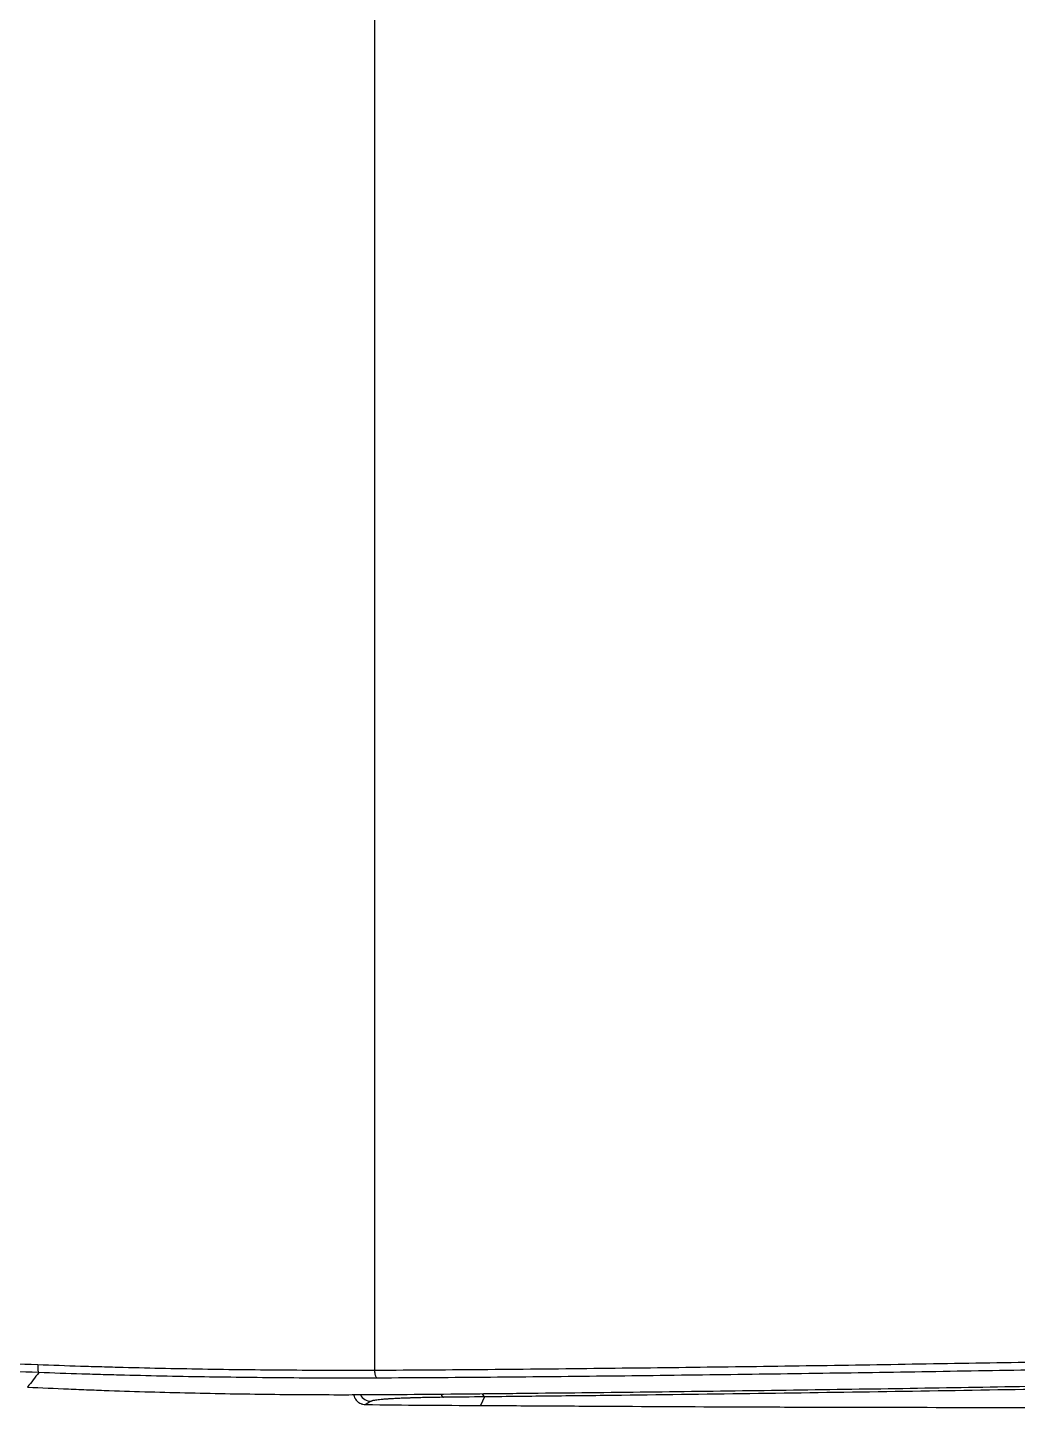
# Model space of a CAD drawing. Header units: millimetres. Extents: x -33000 to 294000, y 0 to 42408.
# Drawn here: x 95135.5 to 95259, y 16014.1 to 16186.2 of the extents above; entities that cross this region are included whole.
import ezdxf

# ---------------------------------------------------------------- set-up
doc = ezdxf.new("R2010")
doc.units = ezdxf.units.MM
doc.header["$LTSCALE"] = 50
doc.layers.add('arch', color=8, linetype='Continuous')

msp = doc.modelspace()

# ---------------------------------------------------------------- linework, layer by layer
at = {"layer": 'arch', "linetype": 'Continuous'}
msp.add_line((95192.52, 16015.43), (95192.02, 16014.36), dxfattribs=at)
for centre, major_axis, ratio, start_param, end_param in [((95178.35, 16016.37), (0.74, -1.3), 0.994967, 4.657187, 5.748937), ((95187.4, 16016.87), (0.02, -1.5), 0.325966, 5.522271, 6.229682), ((95192.53, 16016.93), (0.02, -1.5), 0.325973, 5.536653, 6.229937)]:
    msp.add_ellipse(centre, major_axis=major_axis, ratio=ratio, start_param=start_param, end_param=end_param, dxfattribs=at)
for points in [[(95178.81, 16018.77), (95178.81, 16148.89), (95178.81, 16279.02), (95178.81, 16409.15)], [(95136.88, 16018.46), (95136.41, 16017.85), (95135.95, 16017.25), (95135.48, 16016.64)], [(95192.52, 16015.43), (95190.81, 16015.41), (95189.1, 16015.39), (95187.39, 16015.37)], [(95177.63, 16014.47), (95182.43, 16014.4), (95187.22, 16014.38), (95192.02, 16014.36)]]:
    msp.add_open_spline(points, degree=3, dxfattribs=at)
for points, knots in [([(95084.85, 16024.37), (95087.01, 16024.04), (95089.17, 16023.72), (95091.88, 16023.34), (95092.42, 16023.27), (95093.51, 16023.12), (95095.13, 16022.9), (95096.76, 16022.7), (95102.17, 16022.02), (95106.5, 16021.55), (95111.92, 16021.04), (95113, 16020.94), (95114.63, 16020.8), (95115.17, 16020.75), (95116.25, 16020.66), (95117.88, 16020.53), (95119.5, 16020.41), (95121.66, 16020.26), (95122.74, 16020.18), (95125.98, 16019.98), (95128.13, 16019.86), (95132.44, 16019.64), (95134.59, 16019.54), (95136.74, 16019.46)], [0, 0, 0, 0, 0.125, 0.125, 0.15625, 0.15625, 0.1875, 0.25, 0.25, 0.5, 0.5, 0.5625, 0.5625, 0.59375, 0.59375, 0.625, 0.6875, 0.6875, 0.75, 0.75, 0.875, 0.875, 1, 1, 1, 1]), ([(95136.88, 16018.46), (95134.72, 16018.54), (95132.56, 16018.64), (95128.23, 16018.86), (95126.06, 16018.98), (95122.8, 16019.19), (95121.72, 16019.26), (95119.55, 16019.42), (95117.92, 16019.54), (95116.28, 16019.67), (95115.19, 16019.76), (95114.65, 16019.81), (95113.02, 16019.95), (95111.93, 16020.04), (95106.48, 16020.56), (95102.13, 16021.03), (95096.68, 16021.71), (95095.05, 16021.91), (95093.42, 16022.13), (95092.33, 16022.28), (95091.78, 16022.35), (95089.06, 16022.73), (95086.89, 16023.05), (95084.71, 16023.39)], [0, 0, 0, 0, 0.125, 0.125, 0.25, 0.25, 0.3125, 0.3125, 0.375, 0.40625, 0.40625, 0.4375, 0.4375, 0.5, 0.5, 0.75, 0.75, 0.8125, 0.84375, 0.84375, 0.875, 0.875, 1, 1, 1, 1]), ([(95136.74, 16019.46), (95136.74, 16019.39), (95136.74, 16019.33), (95136.74, 16019.21), (95136.74, 16019.15), (95136.74, 16019.03), (95136.74, 16018.97), (95136.75, 16018.87), (95136.76, 16018.82), (95136.77, 16018.72), (95136.78, 16018.68), (95136.79, 16018.61), (95136.8, 16018.58), (95136.82, 16018.52), (95136.83, 16018.5), (95136.86, 16018.47), (95136.87, 16018.46), (95136.88, 16018.46)], [0, 0, 0, 0, 0.125, 0.125, 0.25, 0.25, 0.375, 0.375, 0.5, 0.5, 0.625, 0.625, 0.75, 0.75, 0.875, 0.875, 1, 1, 1, 1]), ([(95136.74, 16019.46), (95138.52, 16019.39), (95140.31, 16019.33), (95142.97, 16019.24), (95143.86, 16019.22), (95145.64, 16019.17), (95146.52, 16019.14), (95149.18, 16019.08), (95150.94, 16019.03), (95154.46, 16018.96), (95156.22, 16018.93), (95161.48, 16018.84), (95164.97, 16018.81), (95171.92, 16018.76), (95175.37, 16018.76), (95178.81, 16018.77)], [0, 0, 0, 0, 0.125, 0.125, 0.1875, 0.1875, 0.25, 0.25, 0.375, 0.375, 0.5, 0.5, 0.75, 0.75, 1, 1, 1, 1]), ([(95178.81, 16018.77), (95181.17, 16018.77), (95183.52, 16018.79), (95188.23, 16018.82), (95190.58, 16018.84), (95197.64, 16018.9), (95202.34, 16018.95), (95211.75, 16019.05), (95221.16, 16019.16), (95230.57, 16019.29), (95239.99, 16019.43), (95244.69, 16019.51), (95254.1, 16019.66), (95258.81, 16019.74), (95272.92, 16019.99), (95282.33, 16020.17), (95291.74, 16020.41)], [0, 0, 0, 0, 0.0625, 0.0625, 0.125, 0.125, 0.25, 0.25, 0.375, 0.5, 0.5, 0.625, 0.625, 0.75, 0.75, 1, 1, 1, 1]), ([(95179.13, 16017.77), (95179.11, 16017.77), (95179.08, 16017.78), (95179.04, 16017.81), (95179.02, 16017.83), (95178.99, 16017.89), (95178.97, 16017.92), (95178.94, 16017.99), (95178.92, 16018.03), (95178.89, 16018.12), (95178.88, 16018.17), (95178.86, 16018.28), (95178.85, 16018.34), (95178.83, 16018.46), (95178.82, 16018.52), (95178.82, 16018.64), (95178.81, 16018.7), (95178.81, 16018.77)], [0, 0, 0, 0, 0.125, 0.125, 0.25, 0.25, 0.375, 0.375, 0.5, 0.5, 0.625, 0.625, 0.75, 0.75, 0.875, 0.875, 1, 1, 1, 1]), ([(95292.07, 16019.41), (95282.66, 16019.17), (95273.25, 16018.99), (95259.13, 16018.74), (95254.43, 16018.66), (95245.02, 16018.51), (95240.31, 16018.43), (95230.9, 16018.3), (95226.19, 16018.23), (95216.78, 16018.11), (95212.07, 16018.05), (95202.66, 16017.95), (95197.95, 16017.9), (95190.89, 16017.84), (95188.54, 16017.82), (95183.83, 16017.79), (95181.48, 16017.78), (95179.13, 16017.77)], [0, 0, 0, 0, 0.25, 0.25, 0.375, 0.375, 0.5, 0.5, 0.625, 0.625, 0.75, 0.75, 0.875, 0.875, 0.9375, 0.9375, 1, 1, 1, 1]), ([(95179.13, 16017.77), (95175.67, 16017.76), (95172.2, 16017.76), (95165.22, 16017.81), (95161.72, 16017.85), (95156.44, 16017.93), (95154.68, 16017.96), (95151.14, 16018.04), (95149.37, 16018.08), (95146.7, 16018.15), (95145.81, 16018.17), (95144.03, 16018.22), (95143.14, 16018.25), (95140.46, 16018.33), (95138.67, 16018.39), (95136.88, 16018.46)], [0, 0, 0, 0, 0.25, 0.25, 0.5, 0.5, 0.625, 0.625, 0.75, 0.75, 0.8125, 0.8125, 0.875, 0.875, 1, 1, 1, 1]), ([(95175.55, 16015.7), (95176.76, 16015.71), (95177.98, 16015.71), (95180.4, 16015.72), (95181.62, 16015.73), (95185.26, 16015.76), (95187.68, 16015.78), (95191.32, 16015.82), (95192.54, 16015.83), (95194.96, 16015.85), (95196.17, 16015.87), (95199.81, 16015.91), (95202.24, 16015.93), (95209.52, 16016.01), (95214.37, 16016.07), (95224.08, 16016.19), (95228.93, 16016.26), (95238.63, 16016.4), (95243.49, 16016.47), (95253.19, 16016.63), (95258.04, 16016.71), (95272.6, 16016.97), (95282.31, 16017.16), (95292.01, 16017.4)], [0, 0, 0, 0, 0.03125, 0.03125, 0.0625, 0.0625, 0.125, 0.125, 0.15625, 0.15625, 0.1875, 0.1875, 0.25, 0.25, 0.375, 0.375, 0.5, 0.5, 0.625, 0.625, 0.75, 0.75, 1, 1, 1, 1]), ([(95329.16, 16018.15), (95317.77, 16017.73), (95306.39, 16017.37), (95292.16, 16017), (95289.31, 16016.93), (95283.62, 16016.8), (95277.93, 16016.68), (95272.23, 16016.57), (95266.54, 16016.46), (95263.69, 16016.41), (95255.15, 16016.26), (95249.46, 16016.17), (95238.07, 16015.99), (95232.38, 16015.91), (95220.99, 16015.76), (95215.3, 16015.68), (95206.75, 16015.58), (95203.91, 16015.55), (95198.21, 16015.49), (95195.37, 16015.46), (95192.52, 16015.43)], [0, 0, 0, 0, 0.25, 0.25, 0.3125, 0.3125, 0.375, 0.4375, 0.4375, 0.5, 0.5, 0.625, 0.625, 0.75, 0.75, 0.875, 0.875, 0.9375, 0.9375, 1, 1, 1, 1]), ([(95135.48, 16016.64), (95137.19, 16016.56), (95138.89, 16016.48), (95141.44, 16016.38), (95142.29, 16016.34), (95143.98, 16016.28), (95144.83, 16016.25), (95149.05, 16016.1), (95152.41, 16016), (95159.09, 16015.85), (95162.41, 16015.79), (95169.01, 16015.72), (95172.29, 16015.7), (95175.55, 16015.7)], [0, 0, 0, 0, 0.125, 0.125, 0.1875, 0.1875, 0.25, 0.25, 0.5, 0.5, 0.75, 0.75, 1, 1, 1, 1]), ([(95176.18, 16015.71), (95176.18, 16015.7), (95176.18, 16015.69), (95176.19, 16015.66), (95176.19, 16015.63), (95176.2, 16015.59), (95176.21, 16015.56), (95176.23, 16015.49), (95176.26, 16015.4), (95176.3, 16015.31), (95176.34, 16015.25), (95176.35, 16015.23), (95176.38, 16015.19), (95176.39, 16015.17), (95176.46, 16015.06), (95176.52, 16014.99), (95176.62, 16014.89), (95176.65, 16014.85), (95176.73, 16014.79), (95176.77, 16014.76), (95176.89, 16014.68), (95176.97, 16014.63), (95177.08, 16014.59), (95177.11, 16014.58), (95177.15, 16014.56), (95177.18, 16014.55), (95177.24, 16014.53), (95177.29, 16014.52), (95177.43, 16014.49), (95177.53, 16014.48), (95177.63, 16014.47)], [0, 0, 0, 0, 0.013928, 0.013928, 0.049145, 0.049145, 0.084362, 0.084362, 0.154796, 0.22523, 0.22523, 0.260446, 0.260446, 0.295663, 0.295663, 0.436531, 0.436531, 0.506964, 0.506964, 0.577398, 0.577398, 0.718265, 0.718265, 0.753482, 0.753482, 0.788699, 0.788699, 0.859133, 0.859133, 1, 1, 1, 1]), ([(95187.39, 16015.37), (95187.08, 16015.37), (95186.77, 16015.37), (95186.18, 16015.36), (95185.59, 16015.35), (95184.75, 16015.33), (95184.21, 16015.32), (95183.81, 16015.31), (95183.68, 16015.3), (95183.49, 16015.3), (95183.42, 16015.3), (95183.3, 16015.29), (95182.98, 16015.28), (95182.44, 16015.26), (95181.76, 16015.23), (95181.14, 16015.2), (95180.76, 16015.18), (95180.53, 16015.17), (95180.48, 16015.16), (95180.4, 16015.16), (95180.35, 16015.15), (95180.22, 16015.14), (95180.14, 16015.14), (95179.9, 16015.12), (95179.6, 16015.09), (95179.21, 16015.05), (95178.99, 16015.03), (95178.8, 16015), (95178.71, 16014.98), (95178.62, 16014.96), (95178.6, 16014.96), (95178.57, 16014.95), (95178.52, 16014.94), (95178.47, 16014.93), (95178.4, 16014.91), (95178.36, 16014.89), (95178.33, 16014.87)], [0, 0, 0, 0, 0.0625, 0.0625, 0.125, 0.1875, 0.25, 0.25, 0.28125, 0.28125, 0.296875, 0.296875, 0.3125, 0.375, 0.4375, 0.5, 0.5625, 0.5625, 0.578125, 0.578125, 0.59375, 0.59375, 0.625, 0.625, 0.6875, 0.75, 0.8125, 0.8125, 0.875, 0.875, 0.890625, 0.890625, 0.90625, 0.9375, 0.9375, 1, 1, 1, 1]), ([(95178.33, 16014.87), (95178.24, 16014.82), (95178.15, 16014.77), (95177.92, 16014.64), (95177.77, 16014.56), (95177.63, 16014.47)], [0, 0, 0, 0, 0.373068, 0.373068, 1, 1, 1, 1]), ([(95192.02, 16014.36), (95195, 16014.34), (95197.97, 16014.32), (95203.91, 16014.29), (95206.89, 16014.27), (95215.8, 16014.22), (95221.75, 16014.19), (95230.67, 16014.16), (95233.64, 16014.15), (95239.59, 16014.14), (95248.5, 16014.12), (95257.42, 16014.11), (95269.31, 16014.12), (95275.26, 16014.13), (95284.17, 16014.17), (95287.15, 16014.18), (95293.09, 16014.23), (95296.06, 16014.25), (95304.98, 16014.34), (95310.93, 16014.41), (95322.81, 16014.6), (95328.76, 16014.71), (95334.7, 16014.83)], [0, 0, 0, 0, 0.0625, 0.0625, 0.125, 0.125, 0.25, 0.25, 0.3125, 0.3125, 0.375, 0.5, 0.5, 0.625, 0.625, 0.6875, 0.6875, 0.75, 0.75, 0.875, 0.875, 1, 1, 1, 1])]:
    msp.add_open_spline(points, degree=3, knots=knots, dxfattribs=at)

doc.saveas('drawing.dxf')
